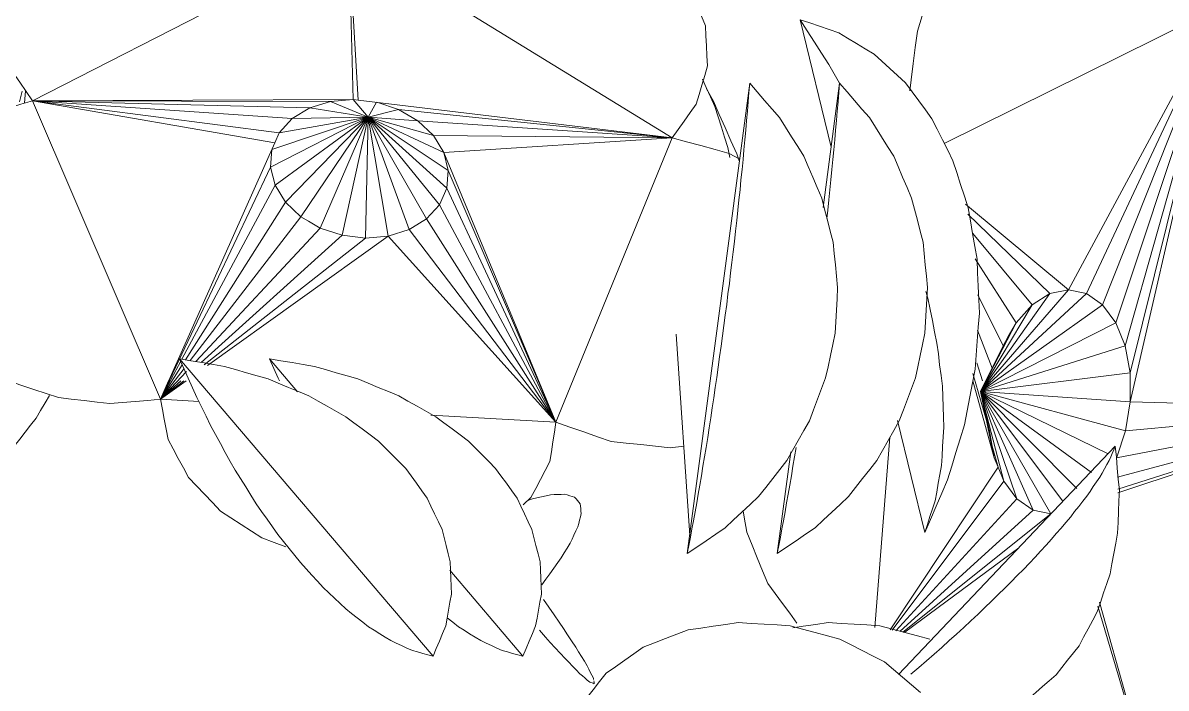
# Model space of a CAD drawing. Header units: metres. Extents: x 10.2 to 20.8, y -0.2 to 6.6.
# Drawn here: x 14.4428 to 14.5499, y 1.7268 to 1.7891 of the extents above; entities that cross this region are included whole.
import ezdxf

# ---------------------------------------------------------------- set-up
doc = ezdxf.new("R2010")
doc.units = ezdxf.units.M
doc.layers.add('Importações nas famílias', color=250, linetype='Continuous', lineweight=5)
doc.layers.add('Vegetação', color=7, linetype='Continuous', lineweight=5)

# ---------------------------------------------------------------- blocks, each defined once
blk = doc.blocks.new('Planta_pergolado_12200 - plantas pergolado_skp_Component_12-V3444-Corte 3')
at = {"layer": 'Importações nas famílias'}
blk.add_line((14.63623, 2.09177), (14.65999, 2.0639), dxfattribs=at)
at = {"layer": 'Importações nas famílias', "flags": 128}
for points in [[(14.64045, 2.09105), (14.6394, 2.09123), (14.63834, 2.09141), (14.63729, 2.09159), (14.63623, 2.09177)], [(14.63623, 2.09177), (14.63663, 2.09086), (14.63703, 2.08996), (14.63743, 2.08905), (14.63783, 2.08815)], [(14.64452, 2.08988), (14.6435, 2.09017), (14.64249, 2.09046), (14.64147, 2.09075), (14.64045, 2.09105)], [(14.64834, 2.0883), (14.64738, 2.0887), (14.64643, 2.08909), (14.64547, 2.08948), (14.64452, 2.08988)], [(14.65181, 2.08634), (14.65094, 2.08683), (14.65007, 2.08732), (14.64921, 2.08781), (14.64834, 2.0883)], [(14.63783, 2.08815), (14.63827, 2.08728), (14.63871, 2.0864), (14.63914, 2.08553), (14.63958, 2.08466)], [(14.65486, 2.08405), (14.6541, 2.08463), (14.65334, 2.0852), (14.65257, 2.08577), (14.65181, 2.08634)], [(14.63958, 2.08466), (14.64005, 2.08382), (14.64051, 2.08299), (14.64098, 2.08216), (14.64144, 2.08133)], [(14.65742, 2.08149), (14.65678, 2.08213), (14.65614, 2.08277), (14.6555, 2.08341), (14.65486, 2.08405)], [(14.64144, 2.08133), (14.64194, 2.08054), (14.64243, 2.07976), (14.64292, 2.07898), (14.64341, 2.07819)], [(14.65942, 2.0787), (14.65892, 2.0794), (14.65842, 2.0801), (14.65792, 2.08079), (14.65742, 2.08149)], [(14.66083, 2.07577), (14.66048, 2.0765), (14.66013, 2.07724), (14.65977, 2.07797), (14.65942, 2.0787)], [(14.64341, 2.07819), (14.64392, 2.07747), (14.64443, 2.07675), (14.64494, 2.07602), (14.64545, 2.0753)], [(14.66159, 2.07275), (14.6614, 2.0735), (14.66121, 2.07426), (14.66102, 2.07501), (14.66083, 2.07577)], [(14.64545, 2.0753), (14.64598, 2.07464), (14.6465, 2.07398), (14.64703, 2.07333), (14.64755, 2.07267)], [(14.64755, 2.07267), (14.64808, 2.07209), (14.64862, 2.0715), (14.64915, 2.07092), (14.64968, 2.07034)], [(14.66171, 2.06971), (14.66168, 2.07047), (14.66165, 2.07123), (14.66162, 2.07199), (14.66159, 2.07275)], [(14.64968, 2.07034), (14.65022, 2.06983), (14.65075, 2.06933), (14.65129, 2.06883), (14.65182, 2.06833)], [(14.66117, 2.06674), (14.6613, 2.06748), (14.66144, 2.06823), (14.66157, 2.06897), (14.66171, 2.06971)], [(14.65182, 2.06833), (14.65235, 2.06791), (14.65288, 2.06749), (14.65341, 2.06708), (14.65394, 2.06666)], [(14.65394, 2.06666), (14.65446, 2.06634), (14.65499, 2.06601), (14.65551, 2.06568), (14.65603, 2.06536)], [(14.65999, 2.0639), (14.66028, 2.06461), (14.66058, 2.06532), (14.66087, 2.06603), (14.66117, 2.06674)], [(14.65603, 2.06536), (14.65653, 2.06513), (14.65704, 2.0649), (14.65754, 2.06466), (14.65805, 2.06443)], [(14.65805, 2.06443), (14.65853, 2.0643), (14.65902, 2.06416), (14.6595, 2.06403), (14.65999, 2.0639)]]:
    blk.add_lwpolyline(points, dxfattribs=at)
blk = doc.blocks.new('Planta_pergolado_12200 - plantas pergolado_skp_Component_12-V3481-Corte 3')
at = {"layer": 'Importações nas famílias'}
blk.add_line((14.64319, 1.82809), (14.63734, 1.78402), dxfattribs=at)
at = {"layer": 'Importações nas famílias', "flags": 128}
for points in [[(14.64319, 1.82809), (14.64312, 1.82722), (14.64305, 1.82635), (14.64298, 1.82548), (14.6429, 1.82461)], [(14.64599, 1.82487), (14.64529, 1.82568), (14.64459, 1.82648), (14.64389, 1.82729), (14.64319, 1.82809)], [(14.64825, 1.82126), (14.64769, 1.82216), (14.64712, 1.82307), (14.64655, 1.82397), (14.64599, 1.82487)], [(14.6429, 1.82461), (14.64282, 1.8237), (14.64274, 1.82278), (14.64265, 1.82187), (14.64257, 1.82095)], [(14.64257, 1.82095), (14.64247, 1.82), (14.64237, 1.81906), (14.64228, 1.81811), (14.64218, 1.81716)], [(14.64994, 1.81734), (14.64952, 1.81832), (14.6491, 1.8193), (14.64868, 1.82028), (14.64825, 1.82126)], [(14.65101, 1.81321), (14.65074, 1.81424), (14.65047, 1.81527), (14.65021, 1.81631), (14.64994, 1.81734)], [(14.64218, 1.81716), (14.64207, 1.81619), (14.64197, 1.81522), (14.64186, 1.81424), (14.64175, 1.81327)], [(14.64175, 1.81327), (14.64163, 1.81229), (14.64151, 1.81131), (14.6414, 1.81032), (14.64128, 1.80934)], [(14.65143, 1.80895), (14.65132, 1.81002), (14.65122, 1.81108), (14.65111, 1.81214), (14.65101, 1.81321)], [(14.64128, 1.80934), (14.64115, 1.80835), (14.64103, 1.80737), (14.6409, 1.80638), (14.64077, 1.8054)], [(14.65119, 1.80468), (14.65125, 1.80575), (14.65131, 1.80682), (14.65137, 1.80789), (14.65143, 1.80895)], [(14.64077, 1.8054), (14.64064, 1.80442), (14.64051, 1.80345), (14.64037, 1.80247), (14.64024, 1.80149)], [(14.6503, 1.80049), (14.65053, 1.80154), (14.65075, 1.80259), (14.65097, 1.80363), (14.65119, 1.80468)], [(14.64024, 1.80149), (14.6401, 1.80054), (14.63996, 1.79958), (14.63982, 1.79863), (14.63968, 1.79767)], [(14.64879, 1.79648), (14.64917, 1.79749), (14.64955, 1.79849), (14.64993, 1.79949), (14.6503, 1.80049)], [(14.63968, 1.79767), (14.63954, 1.79675), (14.63939, 1.79582), (14.63925, 1.7949), (14.6391, 1.79397)], [(14.64668, 1.79275), (14.64721, 1.79368), (14.64773, 1.79462), (14.64826, 1.79555), (14.64879, 1.79648)], [(14.6391, 1.79397), (14.63896, 1.79309), (14.63881, 1.79221), (14.63867, 1.79132), (14.63852, 1.79044)], [(14.64402, 1.78938), (14.64469, 1.79022), (14.64535, 1.79106), (14.64601, 1.79191), (14.64668, 1.79275)], [(14.63852, 1.79044), (14.63837, 1.78961), (14.63822, 1.78878), (14.63808, 1.78794), (14.63793, 1.78711)], [(14.64089, 1.78645), (14.64167, 1.78718), (14.64246, 1.78791), (14.64324, 1.78864), (14.64402, 1.78938)], [(14.63793, 1.78711), (14.63778, 1.78634), (14.63764, 1.78557), (14.63749, 1.7848), (14.63734, 1.78402)], [(14.63734, 1.78402), (14.63823, 1.78463), (14.63911, 1.78523), (14.64, 1.78584), (14.64089, 1.78645)]]:
    blk.add_lwpolyline(points, dxfattribs=at)
blk = doc.blocks.new('Planta_pergolado_12200 - plantas pergolado_skp_Component_12-V3449-Corte 3')
at = {"layer": 'Importações nas famílias'}
for p, q in [((14.72392, 2.08359), (14.70359, 2.0622)), ((14.7055, 2.06284), (14.70476, 2.06221)), ((14.7151, 2.05954), (14.71582, 2.05995))]:
    blk.add_line(p, q, dxfattribs=at)
at = {"layer": 'Importações nas famílias', "flags": 128}
for points in [[(14.72392, 2.08359), (14.72378, 2.08325), (14.72364, 2.08291), (14.7235, 2.08258), (14.72335, 2.08224)], [(14.7243, 2.07946), (14.7242, 2.08049), (14.72411, 2.08152), (14.72402, 2.08255), (14.72392, 2.08359)], [(14.72335, 2.08224), (14.72313, 2.08185), (14.7229, 2.08146), (14.72268, 2.08106), (14.72246, 2.08067)], [(14.72246, 2.08067), (14.72215, 2.08023), (14.72185, 2.07979), (14.72155, 2.07935), (14.72125, 2.07891)], [(14.72125, 2.07891), (14.72087, 2.07842), (14.72049, 2.07794), (14.72011, 2.07745), (14.71974, 2.07697)], [(14.72414, 2.07543), (14.72418, 2.07644), (14.72422, 2.07745), (14.72426, 2.07845), (14.7243, 2.07946)], [(14.71974, 2.07697), (14.71929, 2.07644), (14.71884, 2.07591), (14.71839, 2.07539), (14.71794, 2.07486)], [(14.72344, 2.07161), (14.72361, 2.07256), (14.72379, 2.07352), (14.72396, 2.07448), (14.72414, 2.07543)], [(14.71794, 2.07486), (14.71743, 2.0743), (14.71691, 2.07374), (14.7164, 2.07319), (14.71588, 2.07263)], [(14.71588, 2.07263), (14.71531, 2.07204), (14.71473, 2.07145), (14.71416, 2.07087), (14.71358, 2.07028)], [(14.72223, 2.06806), (14.72253, 2.06895), (14.72283, 2.06984), (14.72314, 2.07072), (14.72344, 2.07161)], [(14.71358, 2.07028), (14.71295, 2.06967), (14.71233, 2.06906), (14.7117, 2.06846), (14.71107, 2.06785)], [(14.72052, 2.06489), (14.72095, 2.06569), (14.72137, 2.06648), (14.7218, 2.06727), (14.72223, 2.06806)], [(14.71107, 2.06785), (14.71039, 2.06723), (14.70972, 2.0666), (14.70904, 2.06598), (14.70836, 2.06536)], [(14.70836, 2.06536), (14.70765, 2.06473), (14.70693, 2.0641), (14.70622, 2.06347), (14.7055, 2.06284)], [(14.71837, 2.06217), (14.71891, 2.06285), (14.71945, 2.06353), (14.71999, 2.06421), (14.72052, 2.06489)], [(14.71582, 2.05995), (14.71646, 2.0605), (14.7171, 2.06106), (14.71773, 2.06161), (14.71837, 2.06217)]]:
    blk.add_lwpolyline(points, dxfattribs=at)
blk = doc.blocks.new('Planta_pergolado_12200 - plantas pergolado_skp_Component_17-V3577-Corte 3')
at = {"layer": 'Importações nas famílias', "flags": 128}
for points in [[(14.50516, 1.73223), (14.50633, 1.7324), (14.5075, 1.73257), (14.50868, 1.73274), (14.50985, 1.73291)], [(14.50985, 1.73291), (14.51106, 1.73284), (14.51228, 1.73277), (14.51349, 1.73269), (14.5147, 1.73262)], [(14.5147, 1.73262), (14.51587, 1.7323), (14.51704, 1.73199), (14.51821, 1.73167), (14.51937, 1.73136)], [(14.50093, 1.7306), (14.50199, 1.73101), (14.50304, 1.73142), (14.5041, 1.73182), (14.50516, 1.73223)], [(14.49747, 1.72816), (14.49833, 1.72877), (14.4992, 1.72938), (14.50007, 1.72999), (14.50093, 1.7306)], [(14.51937, 1.73136), (14.52042, 1.73083), (14.52146, 1.73029), (14.5225, 1.72976), (14.52355, 1.72923)], [(14.52355, 1.72923), (14.5244, 1.72851), (14.52525, 1.72779), (14.52609, 1.72708), (14.52694, 1.72636)], [(14.495, 1.72505), (14.49562, 1.72583), (14.49624, 1.7266), (14.49685, 1.72738), (14.49747, 1.72816)]]:
    blk.add_lwpolyline(points, dxfattribs=at)
blk = doc.blocks.new('Planta_pergolado_12200 - plantas pergolado_skp_Component_16-V3578-Corte 3')
for name, p in [('Planta_pergolado_12200 - plantas pergolado_skp_Component_12-V3481-Corte 3', (-0.13227, -0.04465)), ('Planta_pergolado_12200 - plantas pergolado_skp_Component_12-V3444-Corte 3', (-0.17874, -0.33414)), ('Planta_pergolado_12200 - plantas pergolado_skp_Component_12-V3449-Corte 3', (-0.17874, -0.33414)), ('Planta_pergolado_12200 - plantas pergolado_skp_Component_17-V3577-Corte 3', (0, 0))]:
    blk.add_blockref(name, p)
blk = doc.blocks.new('Planta_pergolado_12200 - plantas pergolado_skp_Component_12-V3605-Corte 3')
at = {"layer": 'Importações nas famílias'}
for p, q in [((14.46591, 1.75763), (14.46855, 1.75453)), ((14.48281, 1.73781), (14.48967, 1.72976))]:
    blk.add_line(p, q, dxfattribs=at)
at = {"layer": 'Importações nas famílias', "flags": 128}
for points in [[(14.47014, 1.75691), (14.46908, 1.75709), (14.46803, 1.75727), (14.46697, 1.75745), (14.46591, 1.75763)], [(14.46591, 1.75763), (14.46631, 1.75672), (14.46672, 1.75582), (14.46684, 1.75555)], [(14.4742, 1.75574), (14.47319, 1.75603), (14.47217, 1.75632), (14.47115, 1.75661), (14.47014, 1.75691)], [(14.47802, 1.75416), (14.47707, 1.75455), (14.47611, 1.75495), (14.47516, 1.75534), (14.4742, 1.75574)], [(14.4815, 1.7522), (14.48063, 1.75269), (14.47976, 1.75318), (14.47889, 1.75367), (14.47802, 1.75416)], [(14.48455, 1.74991), (14.48378, 1.75049), (14.48302, 1.75106), (14.48226, 1.75163), (14.4815, 1.7522)], [(14.4871, 1.74735), (14.48647, 1.74799), (14.48583, 1.74863), (14.48519, 1.74927), (14.48455, 1.74991)], [(14.48911, 1.74456), (14.48861, 1.74526), (14.48811, 1.74596), (14.48761, 1.74665), (14.4871, 1.74735)], [(14.49051, 1.74163), (14.49016, 1.74236), (14.48981, 1.7431), (14.48946, 1.74383), (14.48911, 1.74456)], [(14.49128, 1.73861), (14.49109, 1.73936), (14.49089, 1.74012), (14.4907, 1.74087), (14.49051, 1.74163)], [(14.49139, 1.73557), (14.49136, 1.73633), (14.49134, 1.73709), (14.49131, 1.73785), (14.49128, 1.73861)], [(14.49085, 1.7326), (14.49099, 1.73334), (14.49112, 1.73409), (14.49126, 1.73483), (14.49139, 1.73557)], [(14.48257, 1.73335), (14.4831, 1.73294), (14.48363, 1.73252)], [(14.48967, 1.72976), (14.48997, 1.73047), (14.49026, 1.73118), (14.49056, 1.73189), (14.49085, 1.7326)], [(14.48363, 1.73252), (14.48415, 1.7322), (14.48467, 1.73187), (14.48519, 1.73154), (14.48571, 1.73122)], [(14.48571, 1.73122), (14.48622, 1.73099), (14.48672, 1.73076), (14.48723, 1.73052), (14.48773, 1.73029)], [(14.48773, 1.73029), (14.48822, 1.73016), (14.4887, 1.73002), (14.48919, 1.72989), (14.48967, 1.72976)]]:
    blk.add_lwpolyline(points, dxfattribs=at)
blk = doc.blocks.new('Planta_pergolado_12200 - plantas pergolado_skp_Component_12-V3501-Corte 3')
at = {"layer": 'Importações nas famílias'}
for p, q in [((14.65161, 1.82809), (14.65007, 1.81646)), ((14.64703, 1.79357), (14.64577, 1.78402))]:
    blk.add_line(p, q, dxfattribs=at)
at = {"layer": 'Importações nas famílias', "flags": 128}
for points in [[(14.65161, 1.82809), (14.65154, 1.82722), (14.65147, 1.82635), (14.6514, 1.82548), (14.65133, 1.82461)], [(14.65441, 1.82487), (14.65371, 1.82568), (14.65301, 1.82648), (14.65231, 1.82729), (14.65161, 1.82809)], [(14.65668, 1.82126), (14.65611, 1.82216), (14.65554, 1.82307), (14.65498, 1.82397), (14.65441, 1.82487)], [(14.65133, 1.82461), (14.65124, 1.8237), (14.65116, 1.82278), (14.65107, 1.82187), (14.65099, 1.82095)], [(14.65099, 1.82095), (14.65089, 1.82), (14.6508, 1.81906), (14.6507, 1.81811), (14.6506, 1.81716)], [(14.65836, 1.81734), (14.65794, 1.81832), (14.65752, 1.8193), (14.6571, 1.82028), (14.65668, 1.82126)], [(14.65943, 1.81321), (14.65916, 1.81424), (14.6589, 1.81527), (14.65863, 1.81631), (14.65836, 1.81734)], [(14.6506, 1.81716), (14.6505, 1.81619), (14.65041, 1.81542)], [(14.65985, 1.80895), (14.65975, 1.81002), (14.65964, 1.81108), (14.65954, 1.81214), (14.65943, 1.81321)], [(14.65961, 1.80468), (14.65967, 1.80575), (14.65973, 1.80682), (14.65979, 1.80789), (14.65985, 1.80895)], [(14.65873, 1.80049), (14.65895, 1.80154), (14.65917, 1.80259), (14.65939, 1.80363), (14.65961, 1.80468)], [(14.65721, 1.79648), (14.65759, 1.79749), (14.65797, 1.79849), (14.65835, 1.79949), (14.65873, 1.80049)], [(14.6551, 1.79275), (14.65563, 1.79368), (14.65616, 1.79462), (14.65668, 1.79555), (14.65721, 1.79648)], [(14.64753, 1.79397), (14.64738, 1.79309), (14.64723, 1.79221), (14.64709, 1.79132), (14.64694, 1.79044)], [(14.65245, 1.78938), (14.65311, 1.79022), (14.65377, 1.79106), (14.65444, 1.79191), (14.6551, 1.79275)], [(14.64694, 1.79044), (14.64679, 1.78961), (14.64665, 1.78878), (14.6465, 1.78794), (14.64635, 1.78711)], [(14.64931, 1.78645), (14.65009, 1.78718), (14.65088, 1.78791), (14.65166, 1.78864), (14.65245, 1.78938)], [(14.64635, 1.78711), (14.64621, 1.78634), (14.64606, 1.78557), (14.64591, 1.7848), (14.64577, 1.78402)], [(14.64577, 1.78402), (14.64665, 1.78463), (14.64754, 1.78523), (14.64842, 1.78584), (14.64931, 1.78645)]]:
    blk.add_lwpolyline(points, dxfattribs=at)
blk = doc.blocks.new('Planta_pergolado_12200 - plantas pergolado_skp_Component_17-V3607-Corte 3')
at = {"layer": 'Importações nas famílias', "flags": 128}
for points in [[(14.51496, 1.73243), (14.51593, 1.73257), (14.5171, 1.73274), (14.51828, 1.73291)], [(14.51828, 1.73291), (14.51949, 1.73284), (14.5207, 1.73277), (14.52191, 1.73269), (14.52312, 1.73262)], [(14.52312, 1.73262), (14.52429, 1.7323), (14.52546, 1.73199), (14.52663, 1.73167), (14.5278, 1.73136)]]:
    blk.add_lwpolyline(points, dxfattribs=at)
blk = doc.blocks.new('Planta_pergolado_12200 - plantas pergolado_skp_Component_16-V3608-Corte 3')
for name, p in [('Planta_pergolado_12200 - plantas pergolado_skp_Component_12-V3501-Corte 3', (-0.13227, -0.04465)), ('Planta_pergolado_12200 - plantas pergolado_skp_Component_12-V3605-Corte 3', (0, 0)), ('Planta_pergolado_12200 - plantas pergolado_skp_Component_17-V3607-Corte 3', (0, 0))]:
    blk.add_blockref(name, p)
blk = doc.blocks.new('Planta_pergolado_12200 - plantas pergolado_skp_Component_12-V3622-Corte 3')
at = {"layer": 'Importações nas famílias'}
for p, q in [((14.44274, 1.7827), (14.44248, 1.7817)), ((14.44295, 1.78158), (14.44306, 1.78274)), ((14.43963, 1.74708), (14.44051, 1.75625))]:
    blk.add_line(p, q, dxfattribs=at)
at = {"layer": 'Importações nas famílias', "flags": 128}
for points in [[(14.43842, 1.75694), (14.43839, 1.75618), (14.43837, 1.75542), (14.43835, 1.75466), (14.43832, 1.7539)], [(14.44404, 1.75207), (14.44446, 1.75278), (14.44488, 1.75349), (14.4453, 1.7542)], [(14.43832, 1.7539), (14.43834, 1.75326), (14.43836, 1.75262), (14.43838, 1.75198), (14.4384, 1.75134)], [(14.442, 1.74945), (14.44251, 1.75011), (14.44302, 1.75076), (14.44353, 1.75142), (14.44404, 1.75207)], [(14.4384, 1.75134), (14.43846, 1.75084), (14.43852, 1.75033), (14.43858, 1.74983), (14.43865, 1.74933)], [(14.43865, 1.74933), (14.43875, 1.74897), (14.43885, 1.74861), (14.43896, 1.74825), (14.43906, 1.74789)], [(14.43963, 1.74708), (14.44022, 1.74768), (14.44081, 1.74827), (14.44141, 1.74886), (14.442, 1.74945)], [(14.43906, 1.74789), (14.4392, 1.74769), (14.43934, 1.74749), (14.43949, 1.74729), (14.43963, 1.74708)]]:
    blk.add_lwpolyline(points, dxfattribs=at)
blk = doc.blocks.new('Planta_pergolado_12200 - plantas pergolado_skp_Component_17-V3623-Corte 3')
at = {"layer": 'Importações nas famílias'}
for p, q in [((14.47335, 1.79695), (14.4437, 1.78181)), ((14.47377, 1.78192), (14.47335, 1.79695)), ((14.47335, 1.79695), (14.47421, 1.78187)), ((14.50366, 1.77832), (14.47335, 1.79695)), ((14.4437, 1.78181), (14.47377, 1.78192)), ((14.47163, 1.78174), (14.47377, 1.78192)), ((14.47517, 1.78028), (14.47377, 1.78192)), ((14.47377, 1.78192), (14.47421, 1.78187)), ((14.47421, 1.78187), (14.50366, 1.77832)), ((14.46968, 1.78113), (14.4437, 1.78181)), ((14.4437, 1.78181), (14.47163, 1.78174)), ((14.46804, 1.78013), (14.4437, 1.78181)), ((14.46683, 1.7788), (14.4437, 1.78181)), ((14.46641, 1.77787), (14.4437, 1.78181)), ((14.4557, 1.75383), (14.4437, 1.78181)), ((14.46804, 1.78013), (14.46968, 1.78113)), ((14.46968, 1.78113), (14.47163, 1.78174)), ((14.47517, 1.78028), (14.46968, 1.78113)), ((14.47517, 1.78028), (14.47163, 1.78174)), ((14.47517, 1.78028), (14.47594, 1.78166)), ((14.47517, 1.78028), (14.47801, 1.78098)), ((14.47596, 1.78166), (14.47801, 1.78098)), ((14.47801, 1.78098), (14.47983, 1.77992)), ((14.47801, 1.78098), (14.50366, 1.77832)), ((14.47517, 1.78028), (14.466, 1.77558)), ((14.46614, 1.77725), (14.47517, 1.78028)), ((14.46643, 1.77389), (14.47517, 1.78028)), ((14.47517, 1.78028), (14.46683, 1.7788)), ((14.46683, 1.7788), (14.46804, 1.78013)), ((14.4674, 1.77231), (14.47517, 1.78028)), ((14.47517, 1.78028), (14.46804, 1.78013)), ((14.47517, 1.78028), (14.46884, 1.77094)), ((14.47066, 1.76988), (14.47517, 1.78028)), ((14.47517, 1.78028), (14.47272, 1.7692)), ((14.47517, 1.78028), (14.4749, 1.76894)), ((14.47899, 1.76974), (14.47517, 1.78028)), ((14.47517, 1.78028), (14.47704, 1.76912)), ((14.47517, 1.78028), (14.48063, 1.77074)), ((14.47517, 1.78028), (14.48184, 1.77206)), ((14.47517, 1.78028), (14.48253, 1.77361)), ((14.47517, 1.78028), (14.48267, 1.77528)), ((14.47517, 1.78028), (14.48224, 1.77697)), ((14.47517, 1.78028), (14.48127, 1.77855)), ((14.47517, 1.78028), (14.47983, 1.77992)), ((14.47983, 1.77992), (14.48127, 1.77855)), ((14.47983, 1.77992), (14.50366, 1.77832)), ((14.46641, 1.77787), (14.46683, 1.7788)), ((14.4557, 1.75383), (14.46641, 1.77787)), ((14.48127, 1.77855), (14.48224, 1.77697)), ((14.48127, 1.77855), (14.50366, 1.77832)), ((14.48224, 1.77697), (14.50366, 1.77832)), ((14.50366, 1.77832), (14.49276, 1.75168)), ((14.466, 1.77558), (14.46613, 1.77725)), ((14.49276, 1.75168), (14.48224, 1.77697)), ((14.48267, 1.77528), (14.48224, 1.77697)), ((14.509, 1.77687), (14.50998, 1.77633)), ((14.4557, 1.75383), (14.466, 1.77558)), ((14.46643, 1.77389), (14.466, 1.77558)), ((14.48253, 1.77361), (14.48267, 1.77528)), ((14.48267, 1.77528), (14.49276, 1.75168)), ((14.45771, 1.75759), (14.46643, 1.77389)), ((14.4674, 1.77231), (14.46643, 1.77389)), ((14.48184, 1.77206), (14.48253, 1.77361)), ((14.48253, 1.77361), (14.49276, 1.75168)), ((14.45804, 1.75753), (14.4674, 1.77231)), ((14.46884, 1.77094), (14.4674, 1.77231)), ((14.48063, 1.77074), (14.48184, 1.77206)), ((14.49276, 1.75168), (14.48184, 1.77206)), ((14.45848, 1.75746), (14.46884, 1.77094)), ((14.46957, 1.77052), (14.46884, 1.77094)), ((14.47066, 1.76988), (14.46957, 1.77052)), ((14.47932, 1.76994), (14.48063, 1.77074)), ((14.49276, 1.75168), (14.48063, 1.77074)), ((14.459, 1.75737), (14.47066, 1.76988)), ((14.45952, 1.75728), (14.47272, 1.7692)), ((14.47704, 1.76912), (14.4601, 1.75699)), ((14.47272, 1.7692), (14.47066, 1.76988)), ((14.4749, 1.76894), (14.47272, 1.7692)), ((14.47704, 1.76912), (14.4749, 1.76894)), ((14.47899, 1.76974), (14.47704, 1.76912)), ((14.47704, 1.76912), (14.49276, 1.75168)), ((14.47932, 1.76994), (14.47899, 1.76974)), ((14.47899, 1.76974), (14.49276, 1.75168)), ((14.45979, 1.75705), (14.4749, 1.76894)), ((14.4557, 1.75383), (14.45764, 1.75746)), ((14.4557, 1.75383), (14.45774, 1.75706)), ((14.4557, 1.75383), (14.45792, 1.75672)), ((14.4557, 1.75383), (14.45813, 1.75644)), ((14.4557, 1.75383), (14.45646, 1.75555)), ((14.45809, 1.75555), (14.4557, 1.75383)), ((14.4557, 1.75383), (14.45788, 1.75555)), ((14.4557, 1.75383), (14.4576, 1.75555)), ((14.4557, 1.75383), (14.45933, 1.75362)), ((14.48102, 1.75236), (14.49276, 1.75168)), ((14.50473, 1.74945), (14.50346, 1.74929)), ((14.49042, 1.74464), (14.4897, 1.74394))]:
    blk.add_line(p, q, dxfattribs=at)
at = {"layer": 'Importações nas famílias', "flags": 128}
for points in [[(14.50532, 1.79249), (14.50568, 1.79157), (14.50604, 1.79065), (14.5064, 1.78974), (14.50676, 1.78882)], [(14.50676, 1.78882), (14.50681, 1.78788), (14.50686, 1.78694), (14.50691, 1.786), (14.50696, 1.78506)], [(14.4437, 1.78181), (14.44311, 1.78267), (14.44252, 1.78353), (14.44192, 1.78438), (14.44133, 1.78524)], [(14.50696, 1.78506), (14.5067, 1.78417), (14.50643, 1.78327), (14.50617, 1.78238), (14.50591, 1.78148)], [(14.43937, 1.78045), (14.44045, 1.78079), (14.44154, 1.78113), (14.44262, 1.78147), (14.4437, 1.78181)], [(14.50591, 1.78148), (14.50535, 1.78069), (14.50478, 1.7799), (14.50422, 1.77911), (14.50366, 1.77832)], [(14.50366, 1.77832), (14.505, 1.77796), (14.50633, 1.7776), (14.50767, 1.77723), (14.509, 1.77687)], [(14.44613, 1.754), (14.44498, 1.75438), (14.44384, 1.75476), (14.44269, 1.75514), (14.44154, 1.75552)], [(14.45096, 1.75343), (14.44975, 1.75357), (14.44854, 1.75371), (14.44734, 1.75386), (14.44613, 1.754)], [(14.4557, 1.75383), (14.45451, 1.75373), (14.45333, 1.75363), (14.45214, 1.75353), (14.45096, 1.75343)], [(14.45641, 1.75008), (14.45623, 1.75102), (14.45605, 1.75196), (14.45588, 1.75289), (14.4557, 1.75383)], [(14.49276, 1.75168), (14.49262, 1.75076), (14.49248, 1.74984), (14.49234, 1.74892), (14.4922, 1.748)], [(14.49795, 1.74988), (14.49666, 1.75033), (14.49536, 1.75078), (14.49406, 1.75123), (14.49276, 1.75168)], [(14.45833, 1.74651), (14.45785, 1.7474), (14.45737, 1.74829), (14.45689, 1.74919), (14.45641, 1.75008)], [(14.50346, 1.74929), (14.50209, 1.74944), (14.50071, 1.74959), (14.49933, 1.74973), (14.49795, 1.74988)], [(14.4922, 1.748), (14.49175, 1.74716), (14.49131, 1.74632), (14.49086, 1.74548), (14.49042, 1.74464)], [(14.46133, 1.74336), (14.46058, 1.74415), (14.45983, 1.74494), (14.45908, 1.74572), (14.45833, 1.74651)], [(14.46521, 1.74086), (14.46424, 1.74148), (14.46327, 1.74211), (14.4623, 1.74274), (14.46133, 1.74336)], [(14.46746, 1.74001), (14.46634, 1.74043), (14.46521, 1.74086)]]:
    blk.add_lwpolyline(points, dxfattribs=at)
blk = doc.blocks.new('Planta_pergolado_12200 - plantas pergolado_skp_Component_16-V3624-Corte 3')
for name in ['Planta_pergolado_12200 - plantas pergolado_skp_Component_17-V3623-Corte 3', 'Planta_pergolado_12200 - plantas pergolado_skp_Component_12-V3622-Corte 3']:
    blk.add_blockref(name, (0, 0))
blk = doc.blocks.new('Planta_pergolado_12200 - plantas pergolado_skp_-V3663-Corte 3')
for name in ['Planta_pergolado_12200 - plantas pergolado_skp_Component_16-V3624-Corte 3', 'Planta_pergolado_12200 - plantas pergolado_skp_Component_16-V3578-Corte 3', 'Planta_pergolado_12200 - plantas pergolado_skp_Component_16-V3608-Corte 3']:
    blk.add_blockref(name, (0, 0))
blk = doc.blocks.new('Planta_pergolado_12200 - plantas pergolado_skp_Component_12-V3838-Corte 3')
at = {"layer": 'Importações nas famílias'}
for p, q in [((14.66878, 2.07846), (14.66929, 2.07864)), ((14.66995, 2.06634), (14.67051, 2.0657)), ((14.67503, 2.06171), (14.67501, 2.06184))]:
    blk.add_line(p, q, dxfattribs=at)
at = {"layer": 'Importações nas famílias', "flags": 128}
for points in [[(14.66929, 2.07864), (14.66972, 2.07873), (14.67015, 2.07883), (14.67058, 2.07893), (14.671, 2.07902)], [(14.671, 2.07902), (14.67133, 2.07904), (14.67166, 2.07905), (14.67199, 2.07906), (14.67233, 2.07908)], [(14.67233, 2.07908), (14.67256, 2.07901), (14.67279, 2.07894), (14.67302, 2.07887), (14.67325, 2.0788)], [(14.67325, 2.0788), (14.67338, 2.07865), (14.67351, 2.0785), (14.67364, 2.07834), (14.67377, 2.07819)], [(14.67377, 2.07819), (14.67379, 2.07796), (14.67382, 2.07773), (14.67384, 2.0775), (14.67387, 2.07726)], [(14.67387, 2.07726), (14.67379, 2.07695), (14.67371, 2.07664), (14.67363, 2.07633), (14.67355, 2.07602)], [(14.67355, 2.07602), (14.67337, 2.07564), (14.67319, 2.07525), (14.67301, 2.07487), (14.67282, 2.07449)], [(14.67282, 2.07449), (14.67254, 2.07403), (14.67226, 2.07358), (14.67198, 2.07312), (14.67169, 2.07267)], [(14.67169, 2.07267), (14.67131, 2.07215), (14.67093, 2.07163), (14.67055, 2.07111), (14.67017, 2.07059)], [(14.67181, 2.06708), (14.67132, 2.06779), (14.67083, 2.0685), (14.67034, 2.06921)], [(14.67335, 2.06475), (14.67297, 2.06533), (14.67258, 2.06591), (14.6722, 2.0665), (14.67181, 2.06708)], [(14.67051, 2.0657), (14.67097, 2.0652), (14.67143, 2.06469), (14.67189, 2.06419), (14.67235, 2.06369)], [(14.67443, 2.06299), (14.67416, 2.06343), (14.67389, 2.06387), (14.67362, 2.06431), (14.67335, 2.06475)], [(14.67235, 2.06369), (14.6727, 2.06333), (14.67305, 2.06298), (14.6734, 2.06262), (14.67375, 2.06226)], [(14.67501, 2.06184), (14.67487, 2.06213), (14.67472, 2.06241), (14.67458, 2.0627), (14.67443, 2.06299)], [(14.67375, 2.06226), (14.67398, 2.06207), (14.67421, 2.06187), (14.67444, 2.06167), (14.67467, 2.06147)], [(14.67467, 2.06147), (14.67477, 2.06144), (14.67488, 2.0614), (14.67499, 2.06137), (14.67509, 2.06133)], [(14.67509, 2.06133), (14.67507, 2.06146), (14.67505, 2.06158)]]:
    blk.add_lwpolyline(points, dxfattribs=at)
blk = doc.blocks.new('Planta_pergolado_12200 - plantas pergolado_skp_Component_12-V3916-Corte 3')
at = {"layer": 'Importações nas famílias'}
for p, q in [((14.51564, 1.78939), (14.51855, 1.77744)), ((14.52743, 1.76394), (14.5276, 1.76332)), ((14.52478, 1.75186), (14.52734, 1.74135))]:
    blk.add_line(p, q, dxfattribs=at)
at = {"layer": 'Importações nas famílias', "flags": 128}
for points in [[(14.51926, 1.78817), (14.51836, 1.78848), (14.51745, 1.78878), (14.51654, 1.78909), (14.51564, 1.78939)], [(14.51564, 1.78939), (14.51631, 1.78834), (14.51699, 1.7873), (14.51766, 1.78625), (14.51834, 1.7852)], [(14.52258, 1.78618), (14.52175, 1.78668), (14.52092, 1.78718), (14.52009, 1.78767), (14.51926, 1.78817)], [(14.52551, 1.78348), (14.52478, 1.78416), (14.52405, 1.78483), (14.52331, 1.78551), (14.52258, 1.78618)], [(14.51834, 1.7852), (14.51895, 1.78412), (14.51933, 1.78344)], [(14.528, 1.78012), (14.52738, 1.78096), (14.52676, 1.7818), (14.52614, 1.78264), (14.52551, 1.78348)], [(14.52997, 1.77618), (14.52948, 1.77717), (14.52899, 1.77815), (14.52849, 1.77913), (14.528, 1.78012)], [(14.53139, 1.77176), (14.53104, 1.77287), (14.53068, 1.77397), (14.53033, 1.77508), (14.52997, 1.77618)], [(14.53222, 1.76696), (14.53201, 1.76816), (14.5318, 1.76936), (14.5316, 1.77056), (14.53139, 1.77176)], [(14.53244, 1.76189), (14.53238, 1.76316), (14.53233, 1.76442), (14.53227, 1.76569), (14.53222, 1.76696)], [(14.5276, 1.76332), (14.52782, 1.76226), (14.52804, 1.76121), (14.52825, 1.76016), (14.52847, 1.7591)], [(14.53204, 1.75667), (14.53214, 1.75798), (14.53224, 1.75928), (14.53234, 1.76059), (14.53244, 1.76189)], [(14.52847, 1.7591), (14.5286, 1.75809), (14.52872, 1.75707), (14.52885, 1.75606), (14.52898, 1.75505)], [(14.53104, 1.75143), (14.53129, 1.75274), (14.53154, 1.75405), (14.53179, 1.75536), (14.53204, 1.75667)], [(14.52898, 1.75505), (14.52901, 1.75409), (14.52904, 1.75313), (14.52908, 1.75217), (14.52911, 1.75121)], [(14.52911, 1.75121), (14.52906, 1.75031), (14.529, 1.74941), (14.52894, 1.74851), (14.52889, 1.74762)], [(14.52946, 1.74628), (14.52986, 1.74757), (14.53025, 1.74885), (14.53065, 1.75014), (14.53104, 1.75143)], [(14.52889, 1.74762), (14.52874, 1.74679), (14.52859, 1.74597), (14.52844, 1.74514), (14.52829, 1.74432)], [(14.52734, 1.74135), (14.52787, 1.74258), (14.5284, 1.74382), (14.52893, 1.74505), (14.52946, 1.74628)], [(14.52829, 1.74432), (14.52805, 1.74358), (14.52781, 1.74284), (14.52758, 1.74209), (14.52734, 1.74135)]]:
    blk.add_lwpolyline(points, dxfattribs=at)
blk = doc.blocks.new('Planta_pergolado_12200 - plantas pergolado_skp_Component_12-V3840-Corte 3')
at = {"layer": 'Importações nas famílias'}
for p, q in [((14.68626, 2.11589), (14.6856, 2.11706)), ((14.68761, 2.11155), (14.6878, 2.11064)), ((14.68866, 2.1103), (14.68844, 2.11097)), ((14.68276, 2.09407), (14.68404, 2.07522))]:
    blk.add_line(p, q, dxfattribs=at)
at = {"layer": 'Importações nas famílias', "flags": 128}
for points in [[(14.68524, 2.11797), (14.68559, 2.11718), (14.68598, 2.1163), (14.68638, 2.11541)], [(14.68844, 2.11097), (14.68789, 2.1122), (14.68735, 2.11343), (14.6868, 2.11466), (14.68626, 2.11589)], [(14.68638, 2.11541), (14.68669, 2.11445), (14.687, 2.11348), (14.6873, 2.11252), (14.68761, 2.11155)]]:
    blk.add_lwpolyline(points, dxfattribs=at)
blk = doc.blocks.new('Planta_pergolado_12200 - plantas pergolado_skp_Component_17-V3917-Corte 3')
at = {"layer": 'Importações nas famílias'}
for p, q in [((14.52913, 1.77779), (14.55509, 1.79067)), ((14.5408, 1.76409), (14.55509, 1.79067)), ((14.54248, 1.76373), (14.55509, 1.79067)), ((14.55509, 1.79067), (14.54399, 1.76268)), ((14.55509, 1.79067), (14.54523, 1.76101)), ((14.54611, 1.75884), (14.55509, 1.79067)), ((14.54657, 1.75631), (14.55509, 1.79067)), ((14.55509, 1.79067), (14.54658, 1.75359)), ((14.5408, 1.76409), (14.53114, 1.7721)), ((14.53136, 1.77118), (14.53906, 1.76373)), ((14.53184, 1.76936), (14.53738, 1.76268)), ((14.53206, 1.76698), (14.53588, 1.76101)), ((14.53231, 1.76362), (14.53466, 1.75884)), ((14.53254, 1.75455), (14.5408, 1.76409)), ((14.54248, 1.76373), (14.53254, 1.75455)), ((14.53254, 1.75455), (14.53906, 1.76373)), ((14.53906, 1.76373), (14.53738, 1.76268)), ((14.5408, 1.76409), (14.53906, 1.76373)), ((14.54248, 1.76373), (14.5408, 1.76409)), ((14.54278, 1.76352), (14.54248, 1.76373)), ((14.53254, 1.75455), (14.53738, 1.76268)), ((14.53254, 1.75455), (14.54399, 1.76268)), ((14.53738, 1.76268), (14.53588, 1.76101)), ((14.54278, 1.76352), (14.54399, 1.76268)), ((14.54399, 1.76268), (14.54523, 1.76101)), ((14.53588, 1.76101), (14.53254, 1.75455)), ((14.53254, 1.75455), (14.54523, 1.76101)), ((14.53588, 1.76101), (14.53515, 1.75971)), ((14.54523, 1.76101), (14.54611, 1.75884)), ((14.53226, 1.76031), (14.53363, 1.75676)), ((14.53515, 1.75971), (14.53466, 1.75884)), ((14.53254, 1.75455), (14.53466, 1.75884)), ((14.53254, 1.75455), (14.54611, 1.75884)), ((14.54611, 1.75884), (14.54657, 1.75631)), ((14.53219, 1.75725), (14.53274, 1.75555)), ((14.53184, 1.75625), (14.53338, 1.75088)), ((14.53254, 1.75455), (14.54657, 1.75631)), ((14.54657, 1.75631), (14.54658, 1.75359)), ((14.53184, 1.75555), (14.53384, 1.74835)), ((14.53254, 1.75455), (14.53338, 1.75088)), ((14.53384, 1.74835), (14.53254, 1.75455)), ((14.53254, 1.75455), (14.54658, 1.75359)), ((14.53254, 1.75455), (14.54614, 1.75088)), ((14.53254, 1.75455), (14.5445, 1.74873)), ((14.53254, 1.75455), (14.54295, 1.74699)), ((14.53254, 1.75455), (14.54158, 1.74549)), ((14.53254, 1.75455), (14.54027, 1.74428)), ((14.53254, 1.75455), (14.53915, 1.7431)), ((14.53254, 1.75455), (14.53747, 1.74346)), ((14.53254, 1.75455), (14.53595, 1.74451)), ((14.53254, 1.75455), (14.53472, 1.74617)), ((14.54528, 1.74835), (14.56936, 1.75302)), ((14.54539, 1.74653), (14.56936, 1.75302)), ((14.54542, 1.74541), (14.56936, 1.75302)), ((14.54543, 1.74507), (14.56936, 1.75302)), ((14.54614, 1.75088), (14.54658, 1.75359)), ((14.54614, 1.75088), (14.56936, 1.75302)), ((14.54658, 1.75359), (14.56936, 1.75302)), ((14.53338, 1.75088), (14.53384, 1.74835)), ((14.54531, 1.74841), (14.54614, 1.75088)), ((14.52405, 1.7503), (14.52265, 1.73245)), ((14.53364, 1.74944), (14.53419, 1.74748)), ((14.53384, 1.74835), (14.53419, 1.74748)), ((14.53419, 1.74748), (14.52407, 1.73222)), ((14.53419, 1.74748), (14.53472, 1.74617)), ((14.53472, 1.74617), (14.52426, 1.73219)), ((14.53472, 1.74617), (14.53595, 1.74451)), ((14.53595, 1.74451), (14.52461, 1.73213)), ((14.53595, 1.74451), (14.53747, 1.74346)), ((14.53747, 1.74346), (14.52498, 1.73207)), ((14.53747, 1.74346), (14.53915, 1.7431)), ((14.52528, 1.73202), (14.53915, 1.7431)), ((14.52546, 1.732), (14.53613, 1.73992)), ((14.54637, 1.72538), (14.54371, 1.73482)), ((14.54355, 1.73444), (14.5461, 1.72579))]:
    blk.add_line(p, q, dxfattribs=at)
at = {"layer": 'Importações nas famílias', "flags": 128}
for points in [[(14.52836, 1.79404), (14.52793, 1.79261), (14.5275, 1.79118), (14.52707, 1.78975), (14.52664, 1.78831)], [(14.52664, 1.78831), (14.52644, 1.7868), (14.52625, 1.78529), (14.52606, 1.78377), (14.52592, 1.78273)], [(14.51029, 1.74339), (14.5104, 1.74279), (14.51066, 1.74138)], [(14.51066, 1.74138), (14.51115, 1.74018), (14.51163, 1.73897), (14.51212, 1.73777), (14.51261, 1.73656)], [(14.51261, 1.73656), (14.5133, 1.73564), (14.51398, 1.73471), (14.51467, 1.73379), (14.51535, 1.73287)]]:
    blk.add_lwpolyline(points, dxfattribs=at)
blk = doc.blocks.new('Planta_pergolado_12200 - plantas pergolado_skp_Component_16-V3918-Corte 3')
for name, p in [('Planta_pergolado_12200 - plantas pergolado_skp_Component_17-V3917-Corte 3', (0, 0)), ('Planta_pergolado_12200 - plantas pergolado_skp_Component_12-V3916-Corte 3', (0, 0)), ('Planta_pergolado_12200 - plantas pergolado_skp_Component_12-V3840-Corte 3', (-0.17874, -0.33414)), ('Planta_pergolado_12200 - plantas pergolado_skp_Component_12-V3838-Corte 3', (-0.17874, -0.33414))]:
    blk.add_blockref(name, p)
blk = doc.blocks.new('Planta_pergolado_12200 - plantas pergolado_skp_-V3934-Corte 3')
blk.add_blockref('Planta_pergolado_12200 - plantas pergolado_skp_Component_16-V3918-Corte 3', (0, 0))
blk = doc.blocks.new('Planta_pergolado_12200 - plantas pergolado_skp_-V3935-Corte 3')
blk.add_blockref('Planta_pergolado_12200 - plantas pergolado_skp_-V3934-Corte 3', (0, 0))
blk = doc.blocks.new('Planta_pergolado_12200 - plantas pergolado_skp_-V3936-Corte 3')
for name in ['Planta_pergolado_12200 - plantas pergolado_skp_-V3663-Corte 3', 'Planta_pergolado_12200 - plantas pergolado_skp_-V3935-Corte 3']:
    blk.add_blockref(name, (0, 0))
blk = doc.blocks.new('Planta_pergolado_12200 - Planta_pergolado_12200-V5114-Corte 3')
blk.add_blockref('Planta_pergolado_12200 - plantas pergolado_skp_-V3936-Corte 3', (0, 0))

msp = doc.modelspace()

# ---------------------------------------------------------------- block references
at = {"layer": 'Vegetação', "color": 250}
msp.add_blockref('Planta_pergolado_12200 - Planta_pergolado_12200-V5114-Corte 3', (0, 0), dxfattribs=at)

doc.saveas('drawing.dxf')
